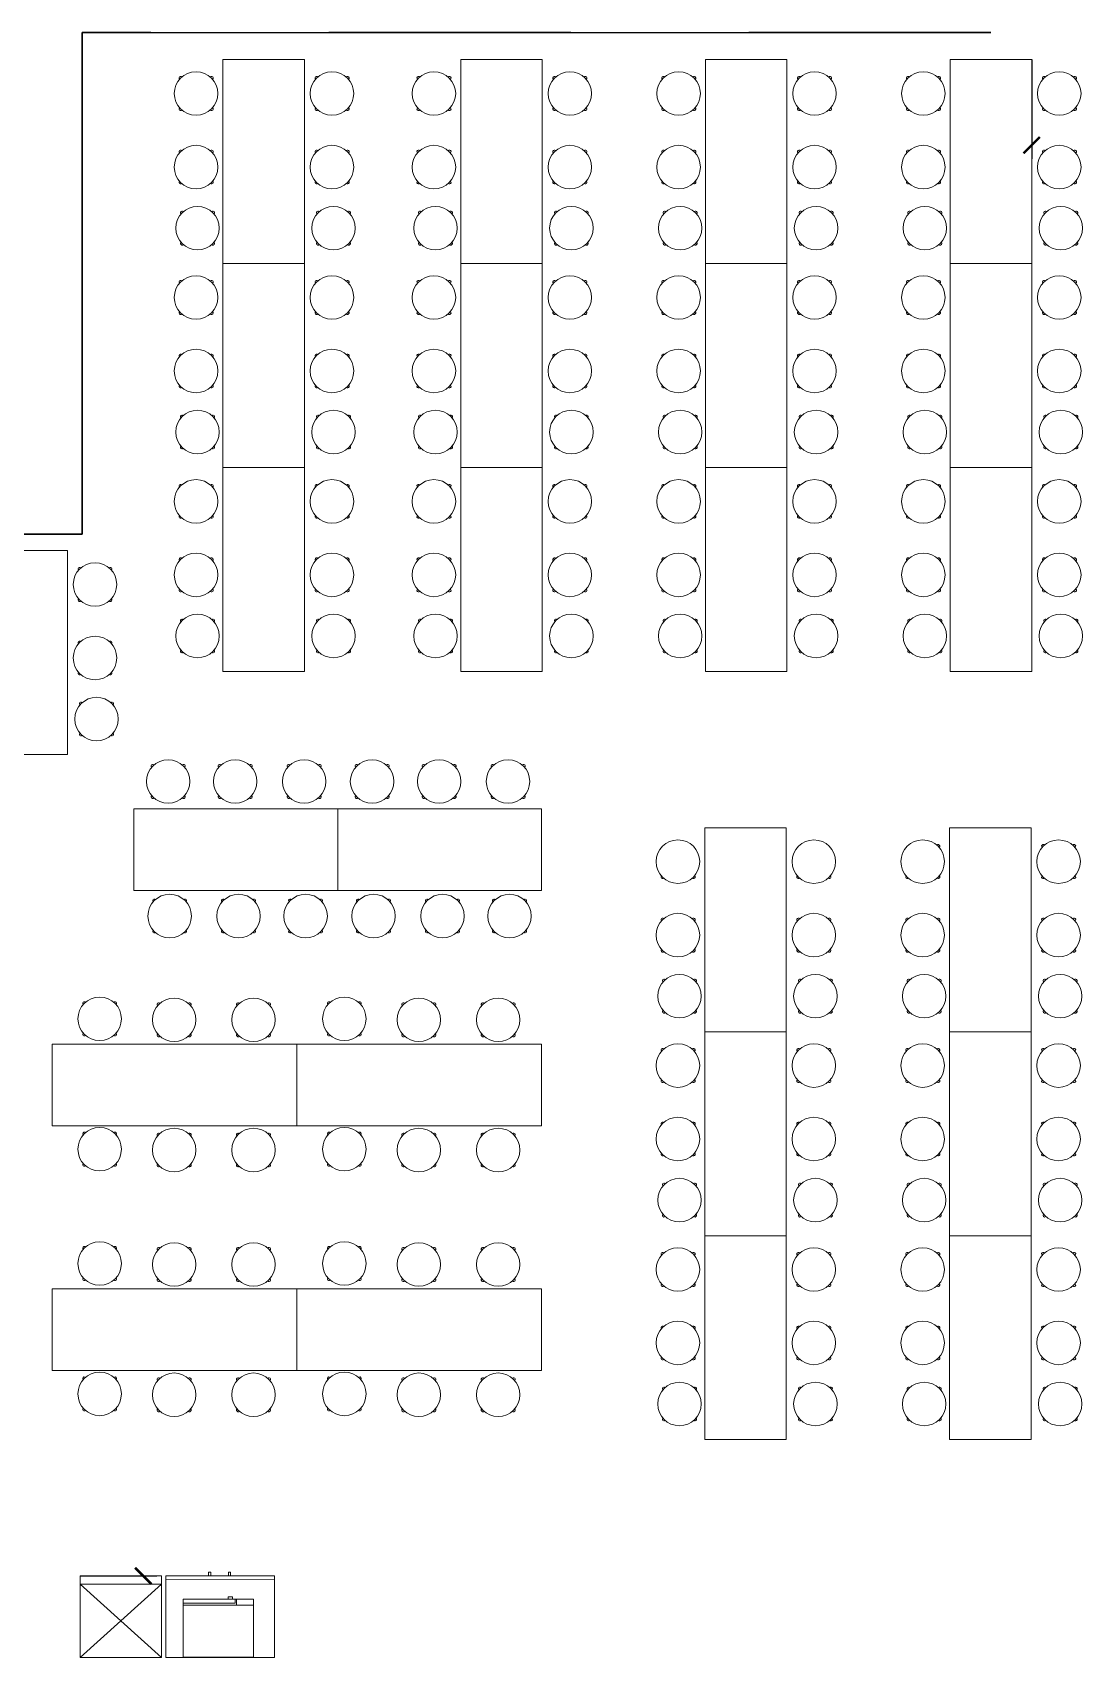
# Model space of a CAD drawing. Header units: millimetres. Extents: x -217756 to 263180, y 55413 to 130608.
# Drawn here: x -206329 to -198605, y 118418 to 130371 of the extents above; entities that cross this region are included whole.
import ezdxf

# ---------------------------------------------------------------- set-up
doc = ezdxf.new("R2010")
doc.units = ezdxf.units.MM
doc.layers.add('АР_новое окно', color=160, linetype='Continuous')
doc.layers.add('АР_Сущ Несущая стена', color=202, linetype='Continuous', lineweight=30)
doc.layers.add('ТХ_пищеблок', color=30, linetype='Continuous', lineweight=20)
doc.layers.add('ТХ_привязка ТХ', color=7, linetype='Continuous', true_color=0x163d5c)

# ---------------------------------------------------------------- blocks, each defined once
blk = doc.blocks.new('_ArchTick')
at = {"color": 0, "linetype": 'ByBlock', "const_width": 0.15}
blk.add_lwpolyline([(-0.5, -0.5), (0.5, 0.5)], dxfattribs=at)

msp = doc.modelspace()

# ---------------------------------------------------------------- linework, layer by layer
at = {"layer": 'АР_новое окно'}
for p, q in [((-205459, 130371), (-204149, 130371)), ((-202369, 130371), (-201059, 130371))]:
    msp.add_line(p, q, dxfattribs=at)
at = {"layer": 'АР_Сущ Несущая стена', "ltscale": 100}
for p, q in [((-205964, 130371), (-205964, 126681)), ((-205964, 130371), (-205459, 130371)), ((-204149, 130371), (-202369, 130371)), ((-201059, 130371), (-199279, 130371)), ((-206474, 126681), (-205964, 126681))]:
    msp.add_line(p, q, dxfattribs=at)
at = {"layer": 'ТХ_пищеблок', "extrusion": (0.000470712, 6.19746e-05, 1)}
for p, q in [((-205017, 119047, 0), (-205034, 119047, 0)), ((-205034, 119047, 0), (-205034, 119018, 0)), ((-205017, 119018, 0), (-205017, 119047, 0)), ((-204888, 119018, 0), (-204888, 119047, 0)), ((-204888, 119047, 0), (-204872, 119047, 0)), ((-204872, 119047, 0), (-204872, 119018, 0)), ((-204549, 118990, -1), (-205349, 118991, -1))]:
    msp.add_line(p, q, dxfattribs=at)
at = {"layer": 'ТХ_пищеблок'}
for p, q in [((-205979, 118418), (-205979, 119018)), ((-205979, 119018), (-205379, 119018)), ((-205979, 118958), (-205379, 118958)), ((-205979, 118958), (-205379, 118418)), ((-205979, 118418), (-205379, 118958)), ((-205379, 119018), (-205379, 118418)), ((-205349, 119018), (-205349, 118418)), ((-204549, 119018), (-205349, 119018)), ((-204549, 118418), (-204549, 119018)), ((-204829, 118803, -1), (-205220, 118803, -1)), ((-204829, 118803, -1), (-204730, 118803, -1)), ((-205379, 118418), (-205979, 118418)), ((-205349, 118418), (-204549, 118418))]:
    msp.add_line(p, q, dxfattribs=at)
at = {"layer": 'ТХ_пищеблок', "ltscale": 0.1}
for points in [[(-204329, 128671), (-204329, 130171), (-204929, 130171), (-204929, 128671)], [(-202579, 128671), (-202579, 130171), (-203179, 130171), (-203179, 128671)], [(-200779, 128671), (-200779, 130171), (-201379, 130171), (-201379, 128671)], [(-198979, 128671), (-198979, 130171), (-199579, 130171), (-199579, 128671)], [(-204329, 127171), (-204329, 128671), (-204929, 128671), (-204929, 127171)], [(-202579, 127171), (-202579, 128671), (-203179, 128671), (-203179, 127171)], [(-200779, 127171), (-200779, 128671), (-201379, 128671), (-201379, 127171)], [(-198979, 127171), (-198979, 128671), (-199579, 128671), (-199579, 127171)], [(-204329, 125671), (-204329, 127171), (-204929, 127171), (-204929, 125671)], [(-202579, 125671), (-202579, 127171), (-203179, 127171), (-203179, 125671)], [(-200779, 125671), (-200779, 127171), (-201379, 127171), (-201379, 125671)], [(-198979, 125671), (-198979, 127171), (-199579, 127171), (-199579, 125671)], [(-206072, 125060), (-206072, 126560), (-206672, 126560), (-206672, 125060)], [(-205584, 124061), (-204084, 124061), (-204084, 124661), (-205584, 124661)], [(-204084, 124061), (-202584, 124061), (-202584, 124661), (-204084, 124661)], [(-200784, 123021), (-200784, 124521), (-201384, 124521), (-201384, 123021)], [(-198984, 123021), (-198984, 124521), (-199584, 124521), (-199584, 123021)], [(-200784, 121521), (-200784, 123021), (-201384, 123021), (-201384, 121521)], [(-198984, 121521), (-198984, 123021), (-199584, 123021), (-199584, 121521)], [(-204384, 122930), (-204384, 122330), (-206184, 122330), (-206184, 122930)], [(-202584, 122930), (-202584, 122330), (-204384, 122330), (-204384, 122930)], [(-200784, 120021), (-200784, 121521), (-201384, 121521), (-201384, 120021)], [(-198984, 120021), (-198984, 121521), (-199584, 121521), (-199584, 120021)], [(-204384, 121130), (-204384, 120530), (-206184, 120530), (-206184, 121130)], [(-202584, 121130), (-202584, 120530), (-204384, 120530), (-204384, 121130)]]:
    msp.add_lwpolyline(points, close=True, dxfattribs=at)
at = {"layer": 'ТХ_пищеблок', "elevation": -1}
for points in [[(-205220, 118847), (-204838, 118847), (-204838, 118817), (-205220, 118817)], [(-204703, 118422), (-204703, 118847), (-205220, 118847), (-205220, 118422)], [(-205220, 118847), (-204838, 118847), (-204838, 118817), (-205220, 118817)], [(-204703, 118422), (-204703, 118847), (-205220, 118847), (-205220, 118422)], [(-204889, 118847), (-204857, 118847), (-204857, 118865), (-204889, 118865)], [(-204889, 118847), (-204857, 118847), (-204857, 118865), (-204889, 118865)], [(-204829, 118803), (-204829, 118847), (-204703, 118847), (-204703, 118803)], [(-204829, 118803), (-204829, 118847), (-204703, 118847), (-204703, 118803)]]:
    msp.add_lwpolyline(points, close=True, dxfattribs=at)
at = {"layer": 'ТХ_пищеблок'}
for centre in [(-205126, 129922, 0), (-204126, 129922, 0), (-203376, 129922, 0), (-202376, 129922, 0), (-201576, 129922, 0), (-200576, 129922, 0), (-199776, 129922, 0), (-198776, 129922, 0), (-205126, 129381, 0), (-204126, 129381, 0), (-203376, 129381, 0), (-202376, 129381, 0), (-201576, 129381, 0), (-200576, 129381, 0), (-199776, 129381, 0), (-198776, 129381, 0), (-205115, 128932, 0), (-204115, 128932, 0), (-203365, 128932, 0), (-202365, 128932, 0), (-201565, 128932, 0), (-200565, 128932, 0), (-199765, 128932, 0), (-198765, 128932, 0), (-205126, 128422, 0), (-204126, 128422, 0), (-203376, 128422, 0), (-202376, 128422, 0), (-201576, 128422, 0), (-200576, 128422, 0), (-199776, 128422, 0), (-198776, 128422, 0), (-205126, 127881, 0), (-204126, 127881, 0), (-203376, 127881, 0), (-202376, 127881, 0), (-201576, 127881, 0), (-200576, 127881, 0), (-199776, 127881, 0), (-198776, 127881, 0), (-205115, 127432, 0), (-204115, 127432, 0), (-203365, 127432, 0), (-202365, 127432, 0), (-201565, 127432, 0), (-200565, 127432, 0), (-199765, 127432, 0), (-198765, 127432, 0), (-205126, 126922, 0), (-204126, 126922, 0), (-203376, 126922, 0), (-202376, 126922, 0), (-201576, 126922, 0), (-200576, 126922, 0), (-199776, 126922, 0), (-198776, 126922, 0), (-205869, 126311, 0), (-205126, 126381, 0), (-204126, 126381, 0), (-203376, 126381, 0), (-202376, 126381, 0), (-201576, 126381, 0), (-200576, 126381, 0), (-199776, 126381, 0), (-198776, 126381, 0), (-205115, 125932, 0), (-204115, 125932, 0), (-203365, 125932, 0), (-202365, 125932, 0), (-201565, 125932, 0), (-200565, 125932, 0), (-199765, 125932, 0), (-198765, 125932, 0), (-205869, 125770, 0), (-205858, 125321, 0), (-205331, 124862, 0), (-204838, 124862, 0), (-204331, 124862, 0), (-203831, 124862, 0), (-203338, 124862, 0), (-202831, 124862, 0), (-201581, 124272, 0), (-200581, 124272, 0), (-199781, 124272, 0), (-198781, 124272, 0), (-205320, 123872, 0), (-204813, 123872, 0), (-204320, 123872, 0), (-203820, 123872, 0), (-203313, 123872, 0), (-202820, 123872, 0), (-201581, 123732, 0), (-200581, 123732, 0), (-199781, 123732, 0), (-198781, 123732, 0), (-201570, 123283, 0), (-200570, 123283, 0), (-199770, 123283, 0), (-198770, 123283, 0), (-205835, 123116), (-205287, 123109), (-204703, 123109), (-204035, 123116), (-203487, 123109), (-202903, 123109), (-201581, 122772, 0), (-200581, 122772, 0), (-199781, 122772, 0), (-198781, 122772, 0), (-201581, 122232, 0), (-200581, 122232, 0), (-199781, 122232, 0), (-198781, 122232, 0), (-205835, 122157), (-205287, 122151), (-204703, 122151), (-204035, 122157), (-203487, 122151), (-202903, 122151), (-201570, 121783, 0), (-200570, 121783, 0), (-199770, 121783, 0), (-198770, 121783, 0), (-205835, 121316), (-205287, 121309), (-204703, 121309), (-204035, 121316), (-203487, 121309), (-202903, 121309), (-201581, 121272, 0), (-200581, 121272, 0), (-199781, 121272, 0), (-198781, 121272, 0), (-201581, 120732, 0), (-200581, 120732, 0), (-199781, 120732, 0), (-198781, 120732, 0), (-205835, 120357), (-205287, 120351), (-204703, 120351), (-204035, 120357), (-203487, 120351), (-202903, 120351), (-201570, 120283, 0), (-200570, 120283, 0), (-199770, 120283, 0), (-198770, 120283, 0)]:
    msp.add_circle(centre, 160, dxfattribs=at)
for centre, start, end in [((-205239, 130035, 0), 42.8509, 227.1491), ((-205012, 130035, 0), 312.8509, 137.1491), ((-204239, 130035, 0), 42.8509, 227.1491), ((-204012, 130035, 0), 312.8509, 137.1491), ((-203489, 130035, 0), 42.8509, 227.1491), ((-203262, 130035, 0), 312.8509, 137.1491), ((-202489, 130035, 0), 42.8509, 227.1491), ((-202262, 130035, 0), 312.8509, 137.1491), ((-201689, 130035, 0), 42.8509, 227.1491), ((-201462, 130035, 0), 312.8509, 137.1491), ((-200689, 130035, 0), 42.8509, 227.1491), ((-200462, 130035, 0), 312.8509, 137.1491), ((-199889, 130035, 0), 42.8509, 227.1491), ((-199662, 130035, 0), 312.8509, 137.1491), ((-198889, 130035, 0), 42.8509, 227.1491), ((-198662, 130035, 0), 312.8509, 137.1491), ((-205239, 129809, 0), 132.8509, 317.1491), ((-205012, 129809, 0), 222.8509, 47.1491), ((-204239, 129809, 0), 132.8509, 317.1491), ((-204012, 129809, 0), 222.8509, 47.1491), ((-203489, 129809, 0), 132.8509, 317.1491), ((-203262, 129809, 0), 222.8509, 47.1491), ((-202489, 129809, 0), 132.8509, 317.1491), ((-202262, 129809, 0), 222.8509, 47.1491), ((-201689, 129809, 0), 132.8509, 317.1491), ((-201462, 129809, 0), 222.8509, 47.1491), ((-200689, 129809, 0), 132.8509, 317.1491), ((-200462, 129809, 0), 222.8509, 47.1491), ((-199889, 129809, 0), 132.8509, 317.1491), ((-199662, 129809, 0), 222.8509, 47.1491), ((-198889, 129809, 0), 132.8509, 317.1491), ((-198662, 129809, 0), 222.8509, 47.1491), ((-205239, 129494, 0), 42.8509, 227.1491), ((-205012, 129494, 0), 312.8509, 137.1491), ((-204239, 129494, 0), 42.8509, 227.1491), ((-204012, 129494, 0), 312.8509, 137.1491), ((-203489, 129494, 0), 42.8509, 227.1491), ((-203262, 129494, 0), 312.8509, 137.1491), ((-202489, 129494, 0), 42.8509, 227.1491), ((-202262, 129494, 0), 312.8509, 137.1491), ((-201689, 129494, 0), 42.8509, 227.1491), ((-201462, 129494, 0), 312.8509, 137.1491), ((-200689, 129494, 0), 42.8509, 227.1491), ((-200462, 129494, 0), 312.8509, 137.1491), ((-199889, 129494, 0), 42.8509, 227.1491), ((-199662, 129494, 0), 312.8509, 137.1491), ((-198889, 129494, 0), 42.8509, 227.1491), ((-198662, 129494, 0), 312.8509, 137.1491), ((-205239, 129268, 0), 132.8509, 317.1491), ((-205012, 129268, 0), 222.8509, 47.1491), ((-204239, 129268, 0), 132.8509, 317.1491), ((-204012, 129268, 0), 222.8509, 47.1491), ((-203489, 129268, 0), 132.8509, 317.1491), ((-203262, 129268, 0), 222.8509, 47.1491), ((-202489, 129268, 0), 132.8509, 317.1491), ((-202262, 129268, 0), 222.8509, 47.1491), ((-201689, 129268, 0), 132.8509, 317.1491), ((-201462, 129268, 0), 222.8509, 47.1491), ((-200689, 129268, 0), 132.8509, 317.1491), ((-200462, 129268, 0), 222.8509, 47.1491), ((-199889, 129268, 0), 132.8509, 317.1491), ((-199662, 129268, 0), 222.8509, 47.1491), ((-198889, 129268, 0), 132.8509, 317.1491), ((-198662, 129268, 0), 222.8509, 47.1491), ((-205228, 129045, 0), 42.8509, 227.1491), ((-205002, 129045, 0), 312.8509, 137.1491), ((-204228, 129045, 0), 42.8509, 227.1491), ((-204002, 129045, 0), 312.8509, 137.1491), ((-203478, 129045, 0), 42.8509, 227.1491), ((-203252, 129045, 0), 312.8509, 137.1491), ((-202478, 129045, 0), 42.8509, 227.1491), ((-202252, 129045, 0), 312.8509, 137.1491), ((-201678, 129045, 0), 42.8509, 227.1491), ((-201452, 129045, 0), 312.8509, 137.1491), ((-200678, 129045, 0), 42.8509, 227.1491), ((-200452, 129045, 0), 312.8509, 137.1491), ((-199878, 129045, 0), 42.8509, 227.1491), ((-199652, 129045, 0), 312.8509, 137.1491), ((-198878, 129045, 0), 42.8509, 227.1491), ((-198652, 129045, 0), 312.8509, 137.1491), ((-205228, 128819, 0), 132.8509, 317.1491), ((-205002, 128819, 0), 222.8509, 47.1491), ((-204228, 128819, 0), 132.8509, 317.1491), ((-204002, 128819, 0), 222.8509, 47.1491), ((-203478, 128819, 0), 132.8509, 317.1491), ((-203252, 128819, 0), 222.8509, 47.1491), ((-202478, 128819, 0), 132.8509, 317.1491), ((-202252, 128819, 0), 222.8509, 47.1491), ((-201678, 128819, 0), 132.8509, 317.1491), ((-201452, 128819, 0), 222.8509, 47.1491), ((-200678, 128819, 0), 132.8509, 317.1491), ((-200452, 128819, 0), 222.8509, 47.1491), ((-199878, 128819, 0), 132.8509, 317.1491), ((-199652, 128819, 0), 222.8509, 47.1491), ((-198878, 128819, 0), 132.8509, 317.1491), ((-198652, 128819, 0), 222.8509, 47.1491), ((-205239, 128535, 0), 42.8509, 227.1491), ((-205012, 128535, 0), 312.8509, 137.1491), ((-204239, 128535, 0), 42.8509, 227.1491), ((-204012, 128535, 0), 312.8509, 137.1491), ((-203489, 128535, 0), 42.8509, 227.1491), ((-203262, 128535, 0), 312.8509, 137.1491), ((-202489, 128535, 0), 42.8509, 227.1491), ((-202262, 128535, 0), 312.8509, 137.1491), ((-201689, 128535, 0), 42.8509, 227.1491), ((-201462, 128535, 0), 312.8509, 137.1491), ((-200689, 128535, 0), 42.8509, 227.1491), ((-200462, 128535, 0), 312.8509, 137.1491), ((-199889, 128535, 0), 42.8509, 227.1491), ((-199662, 128535, 0), 312.8509, 137.1491), ((-198889, 128535, 0), 42.8509, 227.1491), ((-198662, 128535, 0), 312.8509, 137.1491), ((-205239, 128309, 0), 132.8509, 317.1491), ((-205012, 128309, 0), 222.8509, 47.1491), ((-204239, 128309, 0), 132.8509, 317.1491), ((-204012, 128309, 0), 222.8509, 47.1491), ((-203489, 128309, 0), 132.8509, 317.1491), ((-203262, 128309, 0), 222.8509, 47.1491), ((-202489, 128309, 0), 132.8509, 317.1491), ((-202262, 128309, 0), 222.8509, 47.1491), ((-201689, 128309, 0), 132.8509, 317.1491), ((-201462, 128309, 0), 222.8509, 47.1491), ((-200689, 128309, 0), 132.8509, 317.1491), ((-200462, 128309, 0), 222.8509, 47.1491), ((-199889, 128309, 0), 132.8509, 317.1491), ((-199662, 128309, 0), 222.8509, 47.1491), ((-198889, 128309, 0), 132.8509, 317.1491), ((-198662, 128309, 0), 222.8509, 47.1491), ((-205239, 127994, 0), 42.8509, 227.1491), ((-205012, 127994, 0), 312.8509, 137.1491), ((-204239, 127994, 0), 42.8509, 227.1491), ((-204012, 127994, 0), 312.8509, 137.1491), ((-203489, 127994, 0), 42.8509, 227.1491), ((-203262, 127994, 0), 312.8509, 137.1491), ((-202489, 127994, 0), 42.8509, 227.1491), ((-202262, 127994, 0), 312.8509, 137.1491), ((-201689, 127994, 0), 42.8509, 227.1491), ((-201462, 127994, 0), 312.8509, 137.1491), ((-200689, 127994, 0), 42.8509, 227.1491), ((-200462, 127994, 0), 312.8509, 137.1491), ((-199889, 127994, 0), 42.8509, 227.1491), ((-199662, 127994, 0), 312.8509, 137.1491), ((-198889, 127994, 0), 42.8509, 227.1491), ((-198662, 127994, 0), 312.8509, 137.1491), ((-205239, 127768, 0), 132.8509, 317.1491), ((-205012, 127768, 0), 222.8509, 47.1491), ((-204239, 127768, 0), 132.8509, 317.1491), ((-204012, 127768, 0), 222.8509, 47.1491), ((-203489, 127768, 0), 132.8509, 317.1491), ((-203262, 127768, 0), 222.8509, 47.1491), ((-202489, 127768, 0), 132.8509, 317.1491), ((-202262, 127768, 0), 222.8509, 47.1491), ((-201689, 127768, 0), 132.8509, 317.1491), ((-201462, 127768, 0), 222.8509, 47.1491), ((-200689, 127768, 0), 132.8509, 317.1491), ((-200462, 127768, 0), 222.8509, 47.1491), ((-199889, 127768, 0), 132.8509, 317.1491), ((-199662, 127768, 0), 222.8509, 47.1491), ((-198889, 127768, 0), 132.8509, 317.1491), ((-198662, 127768, 0), 222.8509, 47.1491), ((-205228, 127545, 0), 42.8509, 227.1491), ((-205002, 127545, 0), 312.8509, 137.1491), ((-204228, 127545, 0), 42.8509, 227.1491), ((-204002, 127545, 0), 312.8509, 137.1491), ((-203478, 127545, 0), 42.8509, 227.1491), ((-203252, 127545, 0), 312.8509, 137.1491), ((-202478, 127545, 0), 42.8509, 227.1491), ((-202252, 127545, 0), 312.8509, 137.1491), ((-201678, 127545, 0), 42.8509, 227.1491), ((-201452, 127545, 0), 312.8509, 137.1491), ((-200678, 127545, 0), 42.8509, 227.1491), ((-200452, 127545, 0), 312.8509, 137.1491), ((-199878, 127545, 0), 42.8509, 227.1491), ((-199652, 127545, 0), 312.8509, 137.1491), ((-198878, 127545, 0), 42.8509, 227.1491), ((-198652, 127545, 0), 312.8509, 137.1491), ((-205228, 127319, 0), 132.8509, 317.1491), ((-205002, 127319, 0), 222.8509, 47.1491), ((-204228, 127319, 0), 132.8509, 317.1491), ((-204002, 127319, 0), 222.8509, 47.1491), ((-203478, 127319, 0), 132.8509, 317.1491), ((-203252, 127319, 0), 222.8509, 47.1491), ((-202478, 127319, 0), 132.8509, 317.1491), ((-202252, 127319, 0), 222.8509, 47.1491), ((-201678, 127319, 0), 132.8509, 317.1491), ((-201452, 127319, 0), 222.8509, 47.1491), ((-200678, 127319, 0), 132.8509, 317.1491), ((-200452, 127319, 0), 222.8509, 47.1491), ((-199878, 127319, 0), 132.8509, 317.1491), ((-199652, 127319, 0), 222.8509, 47.1491), ((-198878, 127319, 0), 132.8509, 317.1491), ((-198652, 127319, 0), 222.8509, 47.1491), ((-205239, 127035, 0), 42.8509, 227.1491), ((-205012, 127035, 0), 312.8509, 137.1491), ((-204239, 127035, 0), 42.8509, 227.1491), ((-204012, 127035, 0), 312.8509, 137.1491), ((-203489, 127035, 0), 42.8509, 227.1491), ((-203262, 127035, 0), 312.8509, 137.1491), ((-202489, 127035, 0), 42.8509, 227.1491), ((-202262, 127035, 0), 312.8509, 137.1491), ((-201689, 127035, 0), 42.8509, 227.1491), ((-201462, 127035, 0), 312.8509, 137.1491), ((-200689, 127035, 0), 42.8509, 227.1491), ((-200462, 127035, 0), 312.8509, 137.1491), ((-199889, 127035, 0), 42.8509, 227.1491), ((-199662, 127035, 0), 312.8509, 137.1491), ((-198889, 127035, 0), 42.8509, 227.1491), ((-198662, 127035, 0), 312.8509, 137.1491), ((-205239, 126809, 0), 132.8509, 317.1491), ((-205012, 126809, 0), 222.8509, 47.1491), ((-204239, 126809, 0), 132.8509, 317.1491), ((-204012, 126809, 0), 222.8509, 47.1491), ((-203489, 126809, 0), 132.8509, 317.1491), ((-203262, 126809, 0), 222.8509, 47.1491), ((-202489, 126809, 0), 132.8509, 317.1491), ((-202262, 126809, 0), 222.8509, 47.1491), ((-201689, 126809, 0), 132.8509, 317.1491), ((-201462, 126809, 0), 222.8509, 47.1491), ((-200689, 126809, 0), 132.8509, 317.1491), ((-200462, 126809, 0), 222.8509, 47.1491), ((-199889, 126809, 0), 132.8509, 317.1491), ((-199662, 126809, 0), 222.8509, 47.1491), ((-198889, 126809, 0), 132.8509, 317.1491), ((-198662, 126809, 0), 222.8509, 47.1491), ((-205239, 126494, 0), 42.8509, 227.1491), ((-205012, 126494, 0), 312.8509, 137.1491), ((-204239, 126494, 0), 42.8509, 227.1491), ((-204012, 126494, 0), 312.8509, 137.1491), ((-203489, 126494, 0), 42.8509, 227.1491), ((-203262, 126494, 0), 312.8509, 137.1491), ((-202489, 126494, 0), 42.8509, 227.1491), ((-202262, 126494, 0), 312.8509, 137.1491), ((-201689, 126494, 0), 42.8509, 227.1491), ((-201462, 126494, 0), 312.8509, 137.1491), ((-200689, 126494, 0), 42.8509, 227.1491), ((-200462, 126494, 0), 312.8509, 137.1491), ((-199889, 126494, 0), 42.8509, 227.1491), ((-199662, 126494, 0), 312.8509, 137.1491), ((-198889, 126494, 0), 42.8509, 227.1491), ((-198662, 126494, 0), 312.8509, 137.1491), ((-205982, 126424, 0), 42.8509, 227.1491), ((-205756, 126424, 0), 312.8509, 137.1491), ((-205239, 126268, 0), 132.8509, 317.1491), ((-205012, 126268, 0), 222.8509, 47.1491), ((-204239, 126268, 0), 132.8509, 317.1491), ((-204012, 126268, 0), 222.8509, 47.1491), ((-203489, 126268, 0), 132.8509, 317.1491), ((-203262, 126268, 0), 222.8509, 47.1491), ((-202489, 126268, 0), 132.8509, 317.1491), ((-202262, 126268, 0), 222.8509, 47.1491), ((-201689, 126268, 0), 132.8509, 317.1491), ((-201462, 126268, 0), 222.8509, 47.1491), ((-200689, 126268, 0), 132.8509, 317.1491), ((-200462, 126268, 0), 222.8509, 47.1491), ((-199889, 126268, 0), 132.8509, 317.1491), ((-199662, 126268, 0), 222.8509, 47.1491), ((-198889, 126268, 0), 132.8509, 317.1491), ((-198662, 126268, 0), 222.8509, 47.1491), ((-205982, 126198, 0), 132.8509, 317.1491), ((-205756, 126198, 0), 222.8509, 47.1491), ((-205228, 126045, 0), 42.8509, 227.1491), ((-205002, 126045, 0), 312.8509, 137.1491), ((-204228, 126045, 0), 42.8509, 227.1491), ((-204002, 126045, 0), 312.8509, 137.1491), ((-203478, 126045, 0), 42.8509, 227.1491), ((-203252, 126045, 0), 312.8509, 137.1491), ((-202478, 126045, 0), 42.8509, 227.1491), ((-202252, 126045, 0), 312.8509, 137.1491), ((-201678, 126045, 0), 42.8509, 227.1491), ((-201452, 126045, 0), 312.8509, 137.1491), ((-200678, 126045, 0), 42.8509, 227.1491), ((-200452, 126045, 0), 312.8509, 137.1491), ((-199878, 126045, 0), 42.8509, 227.1491), ((-199652, 126045, 0), 312.8509, 137.1491), ((-198878, 126045, 0), 42.8509, 227.1491), ((-198652, 126045, 0), 312.8509, 137.1491), ((-205982, 125883, 0), 42.8509, 227.1491), ((-205756, 125883, 0), 312.8509, 137.1491), ((-205228, 125819, 0), 132.8509, 317.1491), ((-205002, 125819, 0), 222.8509, 47.1491), ((-204228, 125819, 0), 132.8509, 317.1491), ((-204002, 125819, 0), 222.8509, 47.1491), ((-203478, 125819, 0), 132.8509, 317.1491), ((-203252, 125819, 0), 222.8509, 47.1491), ((-202478, 125819, 0), 132.8509, 317.1491), ((-202252, 125819, 0), 222.8509, 47.1491), ((-201678, 125819, 0), 132.8509, 317.1491), ((-201452, 125819, 0), 222.8509, 47.1491), ((-200678, 125819, 0), 132.8509, 317.1491), ((-200452, 125819, 0), 222.8509, 47.1491), ((-199878, 125819, 0), 132.8509, 317.1491), ((-199652, 125819, 0), 222.8509, 47.1491), ((-198878, 125819, 0), 132.8509, 317.1491), ((-198652, 125819, 0), 222.8509, 47.1491), ((-205982, 125657, 0), 132.8509, 317.1491), ((-205756, 125657, 0), 222.8509, 47.1491), ((-205972, 125434, 0), 42.8509, 227.1491), ((-205745, 125434, 0), 312.8509, 137.1491), ((-205972, 125208, 0), 132.8509, 317.1491), ((-205745, 125208, 0), 222.8509, 47.1491), ((-205444, 124975, 0), 42.8509, 227.1491), ((-205217, 124975, 0), 312.8509, 137.1491), ((-204951, 124975, 0), 42.8509, 227.1491), ((-204725, 124975, 0), 312.8509, 137.1491), ((-204444, 124975, 0), 42.8509, 227.1491), ((-204217, 124975, 0), 312.8509, 137.1491), ((-203944, 124975, 0), 42.8509, 227.1491), ((-203717, 124975, 0), 312.8509, 137.1491), ((-203451, 124975, 0), 42.8509, 227.1491), ((-203225, 124975, 0), 312.8509, 137.1491), ((-202944, 124975, 0), 42.8509, 227.1491), ((-202717, 124975, 0), 312.8509, 137.1491), ((-205444, 124749, 0), 132.8509, 317.1491), ((-205217, 124749, 0), 222.8509, 47.1491), ((-204951, 124749, 0), 132.8509, 317.1491), ((-204725, 124749, 0), 222.8509, 47.1491), ((-204444, 124749, 0), 132.8509, 317.1491), ((-204217, 124749, 0), 222.8509, 47.1491), ((-203944, 124749, 0), 132.8509, 317.1491), ((-203717, 124749, 0), 222.8509, 47.1491), ((-203451, 124749, 0), 132.8509, 317.1491), ((-203225, 124749, 0), 222.8509, 47.1491), ((-202944, 124749, 0), 132.8509, 317.1491), ((-202717, 124749, 0), 222.8509, 47.1491), ((-199667, 124386, 0), 312.8509, 137.1491), ((-198894, 124386, 0), 42.8509, 227.1491), ((-198667, 124386, 0), 312.8509, 137.1491), ((-201694, 124159, 0), 132.8509, 317.1491), ((-201467, 124159, 0), 222.8509, 47.1491), ((-200694, 124159, 0), 132.8509, 317.1491), ((-200467, 124159, 0), 222.8509, 47.1491), ((-199894, 124159, 0), 132.8509, 317.1491), ((-199667, 124159, 0), 222.8509, 47.1491), ((-198894, 124159, 0), 132.8509, 317.1491), ((-198667, 124159, 0), 222.8509, 47.1491), ((-205433, 123985, 0), 42.8509, 227.1491), ((-205207, 123985, 0), 312.8509, 137.1491), ((-204926, 123985, 0), 42.8509, 227.1491), ((-204699, 123985, 0), 312.8509, 137.1491), ((-204433, 123985, 0), 42.8509, 227.1491), ((-204207, 123985, 0), 312.8509, 137.1491), ((-203933, 123985, 0), 42.8509, 227.1491), ((-203707, 123985, 0), 312.8509, 137.1491), ((-203426, 123985, 0), 42.8509, 227.1491), ((-203199, 123985, 0), 312.8509, 137.1491), ((-202933, 123985, 0), 42.8509, 227.1491), ((-202707, 123985, 0), 312.8509, 137.1491), ((-201694, 123845, 0), 42.8509, 227.1491), ((-201467, 123845, 0), 312.8509, 137.1491), ((-200694, 123845, 0), 42.8509, 227.1491), ((-200467, 123845, 0), 312.8509, 137.1491), ((-199894, 123845, 0), 42.8509, 227.1491), ((-199667, 123845, 0), 312.8509, 137.1491), ((-198894, 123845, 0), 42.8509, 227.1491), ((-198667, 123845, 0), 312.8509, 137.1491), ((-205433, 123759, 0), 132.8509, 317.1491), ((-205207, 123759, 0), 222.8509, 47.1491), ((-204926, 123759, 0), 132.8509, 317.1491), ((-204699, 123759, 0), 222.8509, 47.1491), ((-204433, 123759, 0), 132.8509, 317.1491), ((-204207, 123759, 0), 222.8509, 47.1491), ((-203933, 123759, 0), 132.8509, 317.1491), ((-203707, 123759, 0), 222.8509, 47.1491), ((-203426, 123759, 0), 132.8509, 317.1491), ((-203199, 123759, 0), 222.8509, 47.1491), ((-202933, 123759, 0), 132.8509, 317.1491), ((-202707, 123759, 0), 222.8509, 47.1491), ((-201694, 123619, 0), 132.8509, 317.1491), ((-201467, 123619, 0), 222.8509, 47.1491), ((-200694, 123619, 0), 132.8509, 317.1491), ((-200467, 123619, 0), 222.8509, 47.1491), ((-199894, 123619, 0), 132.8509, 317.1491), ((-199667, 123619, 0), 222.8509, 47.1491), ((-198894, 123619, 0), 132.8509, 317.1491), ((-198667, 123619, 0), 222.8509, 47.1491), ((-201683, 123396, 0), 42.8509, 227.1491), ((-201457, 123396, 0), 312.8509, 137.1491), ((-200683, 123396, 0), 42.8509, 227.1491), ((-200457, 123396, 0), 312.8509, 137.1491), ((-199883, 123396, 0), 42.8509, 227.1491), ((-199657, 123396, 0), 312.8509, 137.1491), ((-198883, 123396, 0), 42.8509, 227.1491), ((-198657, 123396, 0), 312.8509, 137.1491), ((-205948, 123229), 42.8509, 227.1491), ((-205722, 123229), 312.8509, 137.1491), ((-205400, 123222), 42.8509, 227.1491), ((-205174, 123222), 312.8509, 137.1491), ((-204816, 123222), 42.8509, 227.1491), ((-204590, 123222), 312.8509, 137.1491), ((-204148, 123229), 42.8509, 227.1491), ((-203922, 123229), 312.8509, 137.1491), ((-203600, 123222), 42.8509, 227.1491), ((-203374, 123222), 312.8509, 137.1491), ((-203016, 123222), 42.8509, 227.1491), ((-202790, 123222), 312.8509, 137.1491), ((-201683, 123170, 0), 132.8509, 317.1491), ((-201457, 123170, 0), 222.8509, 47.1491), ((-200683, 123170, 0), 132.8509, 317.1491), ((-200457, 123170, 0), 222.8509, 47.1491), ((-199883, 123170, 0), 132.8509, 317.1491), ((-199657, 123170, 0), 222.8509, 47.1491), ((-198883, 123170, 0), 132.8509, 317.1491), ((-198657, 123170, 0), 222.8509, 47.1491), ((-205948, 123002), 132.8509, 317.1491), ((-205722, 123002), 222.8509, 47.1491), ((-205400, 122996), 132.8509, 317.1491), ((-205174, 122996), 222.8509, 47.1491), ((-204816, 122996), 132.8509, 317.1491), ((-204590, 122996), 222.8509, 47.1491), ((-204148, 123002), 132.8509, 317.1491), ((-203922, 123002), 222.8509, 47.1491), ((-203600, 122996), 132.8509, 317.1491), ((-203374, 122996), 222.8509, 47.1491), ((-203016, 122996), 132.8509, 317.1491), ((-202790, 122996), 222.8509, 47.1491), ((-201694, 122886, 0), 42.8509, 227.1491), ((-201467, 122886, 0), 312.8509, 137.1491), ((-200694, 122886, 0), 42.8509, 227.1491), ((-200467, 122886, 0), 312.8509, 137.1491), ((-199894, 122886, 0), 42.8509, 227.1491), ((-199667, 122886, 0), 312.8509, 137.1491), ((-198894, 122886, 0), 42.8509, 227.1491), ((-198667, 122886, 0), 312.8509, 137.1491), ((-201694, 122659, 0), 132.8509, 317.1491), ((-201467, 122659, 0), 222.8509, 47.1491), ((-200694, 122659, 0), 132.8509, 317.1491), ((-200467, 122659, 0), 222.8509, 47.1491), ((-199894, 122659, 0), 132.8509, 317.1491), ((-199667, 122659, 0), 222.8509, 47.1491), ((-198894, 122659, 0), 132.8509, 317.1491), ((-198667, 122659, 0), 222.8509, 47.1491), ((-205948, 122270), 42.8509, 227.1491), ((-205722, 122270), 312.8509, 137.1491), ((-205400, 122264), 42.8509, 227.1491), ((-205174, 122264), 312.8509, 137.1491), ((-204816, 122264), 42.8509, 227.1491), ((-204590, 122264), 312.8509, 137.1491), ((-204148, 122270), 42.8509, 227.1491), ((-203922, 122270), 312.8509, 137.1491), ((-203600, 122264), 42.8509, 227.1491), ((-203374, 122264), 312.8509, 137.1491), ((-203016, 122264), 42.8509, 227.1491), ((-202790, 122264), 312.8509, 137.1491), ((-201694, 122345, 0), 42.8509, 227.1491), ((-201467, 122345, 0), 312.8509, 137.1491), ((-200694, 122345, 0), 42.8509, 227.1491), ((-200467, 122345, 0), 312.8509, 137.1491), ((-199894, 122345, 0), 42.8509, 227.1491), ((-199667, 122345, 0), 312.8509, 137.1491), ((-198894, 122345, 0), 42.8509, 227.1491), ((-198667, 122345, 0), 312.8509, 137.1491), ((-205948, 122044), 132.8509, 317.1491), ((-205722, 122044), 222.8509, 47.1491), ((-205400, 122038), 132.8509, 317.1491), ((-205174, 122038), 222.8509, 47.1491), ((-204816, 122038), 132.8509, 317.1491), ((-204590, 122038), 222.8509, 47.1491), ((-204148, 122044), 132.8509, 317.1491), ((-203922, 122044), 222.8509, 47.1491), ((-203600, 122038), 132.8509, 317.1491), ((-203374, 122038), 222.8509, 47.1491), ((-203016, 122038), 132.8509, 317.1491), ((-202790, 122038), 222.8509, 47.1491), ((-201694, 122119, 0), 132.8509, 317.1491), ((-201467, 122119, 0), 222.8509, 47.1491), ((-200694, 122119, 0), 132.8509, 317.1491), ((-200467, 122119, 0), 222.8509, 47.1491), ((-199894, 122119, 0), 132.8509, 317.1491), ((-199667, 122119, 0), 222.8509, 47.1491), ((-198894, 122119, 0), 132.8509, 317.1491), ((-198667, 122119, 0), 222.8509, 47.1491), ((-201683, 121896, 0), 42.8509, 227.1491), ((-201457, 121896, 0), 312.8509, 137.1491), ((-200683, 121896, 0), 42.8509, 227.1491), ((-200457, 121896, 0), 312.8509, 137.1491), ((-199883, 121896, 0), 42.8509, 227.1491), ((-199657, 121896, 0), 312.8509, 137.1491), ((-198883, 121896, 0), 42.8509, 227.1491), ((-198657, 121896, 0), 312.8509, 137.1491), ((-201683, 121670, 0), 132.8509, 317.1491), ((-201457, 121670, 0), 222.8509, 47.1491), ((-200683, 121670, 0), 132.8509, 317.1491), ((-200457, 121670, 0), 222.8509, 47.1491), ((-199883, 121670, 0), 132.8509, 317.1491), ((-199657, 121670, 0), 222.8509, 47.1491), ((-198883, 121670, 0), 132.8509, 317.1491), ((-198657, 121670, 0), 222.8509, 47.1491), ((-205948, 121429), 42.8509, 227.1491), ((-205722, 121429), 312.8509, 137.1491), ((-204148, 121429), 42.8509, 227.1491), ((-203922, 121429), 312.8509, 137.1491), ((-205400, 121422), 42.8509, 227.1491), ((-205174, 121422), 312.8509, 137.1491), ((-204816, 121422), 42.8509, 227.1491), ((-204590, 121422), 312.8509, 137.1491), ((-203600, 121422), 42.8509, 227.1491), ((-203374, 121422), 312.8509, 137.1491), ((-203016, 121422), 42.8509, 227.1491), ((-202790, 121422), 312.8509, 137.1491), ((-201694, 121386, 0), 42.8509, 227.1491), ((-201467, 121386, 0), 312.8509, 137.1491), ((-200694, 121386, 0), 42.8509, 227.1491), ((-200467, 121386, 0), 312.8509, 137.1491), ((-199894, 121386, 0), 42.8509, 227.1491), ((-199667, 121386, 0), 312.8509, 137.1491), ((-198894, 121386, 0), 42.8509, 227.1491), ((-198667, 121386, 0), 312.8509, 137.1491), ((-205948, 121202), 132.8509, 317.1491), ((-205722, 121202), 222.8509, 47.1491), ((-205400, 121196), 132.8509, 317.1491), ((-205174, 121196), 222.8509, 47.1491), ((-204816, 121196), 132.8509, 317.1491), ((-204590, 121196), 222.8509, 47.1491), ((-204148, 121202), 132.8509, 317.1491), ((-203922, 121202), 222.8509, 47.1491), ((-203600, 121196), 132.8509, 317.1491), ((-203374, 121196), 222.8509, 47.1491), ((-203016, 121196), 132.8509, 317.1491), ((-202790, 121196), 222.8509, 47.1491), ((-201694, 121159, 0), 132.8509, 317.1491), ((-201467, 121159, 0), 222.8509, 47.1491), ((-200694, 121159, 0), 132.8509, 317.1491), ((-200467, 121159, 0), 222.8509, 47.1491), ((-199894, 121159, 0), 132.8509, 317.1491), ((-199667, 121159, 0), 222.8509, 47.1491), ((-198894, 121159, 0), 132.8509, 317.1491), ((-198667, 121159, 0), 222.8509, 47.1491), ((-201694, 120845, 0), 42.8509, 227.1491), ((-201467, 120845, 0), 312.8509, 137.1491), ((-200694, 120845, 0), 42.8509, 227.1491), ((-200467, 120845, 0), 312.8509, 137.1491), ((-199894, 120845, 0), 42.8509, 227.1491), ((-199667, 120845, 0), 312.8509, 137.1491), ((-198894, 120845, 0), 42.8509, 227.1491), ((-198667, 120845, 0), 312.8509, 137.1491), ((-201694, 120619, 0), 132.8509, 317.1491), ((-201467, 120619, 0), 222.8509, 47.1491), ((-200694, 120619, 0), 132.8509, 317.1491), ((-200467, 120619, 0), 222.8509, 47.1491), ((-199894, 120619, 0), 132.8509, 317.1491), ((-199667, 120619, 0), 222.8509, 47.1491), ((-198894, 120619, 0), 132.8509, 317.1491), ((-198667, 120619, 0), 222.8509, 47.1491), ((-205948, 120470), 42.8509, 227.1491), ((-205722, 120470), 312.8509, 137.1491), ((-204148, 120470), 42.8509, 227.1491), ((-203922, 120470), 312.8509, 137.1491), ((-205400, 120464), 42.8509, 227.1491), ((-205174, 120464), 312.8509, 137.1491), ((-204816, 120464), 42.8509, 227.1491), ((-204590, 120464), 312.8509, 137.1491), ((-203600, 120464), 42.8509, 227.1491), ((-203374, 120464), 312.8509, 137.1491), ((-203016, 120464), 42.8509, 227.1491), ((-202790, 120464), 312.8509, 137.1491), ((-201683, 120396, 0), 42.8509, 227.1491), ((-201457, 120396, 0), 312.8509, 137.1491), ((-200683, 120396, 0), 42.8509, 227.1491), ((-200457, 120396, 0), 312.8509, 137.1491), ((-199883, 120396, 0), 42.8509, 227.1491), ((-199657, 120396, 0), 312.8509, 137.1491), ((-198883, 120396, 0), 42.8509, 227.1491), ((-198657, 120396, 0), 312.8509, 137.1491), ((-205948, 120244), 132.8509, 317.1491), ((-205722, 120244), 222.8509, 47.1491), ((-205400, 120238), 132.8509, 317.1491), ((-205174, 120238), 222.8509, 47.1491), ((-204816, 120238), 132.8509, 317.1491), ((-204590, 120238), 222.8509, 47.1491), ((-204148, 120244), 132.8509, 317.1491), ((-203922, 120244), 222.8509, 47.1491), ((-203600, 120238), 132.8509, 317.1491), ((-203374, 120238), 222.8509, 47.1491), ((-203016, 120238), 132.8509, 317.1491), ((-202790, 120238), 222.8509, 47.1491), ((-201683, 120170, 0), 132.8509, 317.1491), ((-201457, 120170, 0), 222.8509, 47.1491), ((-200683, 120170, 0), 132.8509, 317.1491), ((-200457, 120170, 0), 222.8509, 47.1491), ((-199883, 120170, 0), 132.8509, 317.1491), ((-199657, 120170, 0), 222.8509, 47.1491), ((-198883, 120170, 0), 132.8509, 317.1491), ((-198657, 120170, 0), 222.8509, 47.1491)]:
    msp.add_arc(centre, 12, start, end, dxfattribs=at)
at = {"layer": 'ТХ_привязка ТХ', "ltscale": 100}
for p, q in [((-198979, 130171), (-198979, 129442)), ((-205979, 119018), (-205414, 119018))]:
    msp.add_line(p, q, dxfattribs=at)

# ---------------------------------------------------------------- block references
at = {"layer": 'ТХ_привязка ТХ', "ltscale": 100, "xscale": 120, "yscale": 120, "zscale": 120}
for p, rotation in [((-198979, 129542), 180), ((-205514, 119018), 270)]:
    msp.add_blockref('_ArchTick', p, dxfattribs=dict(at, rotation=rotation))

doc.saveas('drawing.dxf')
